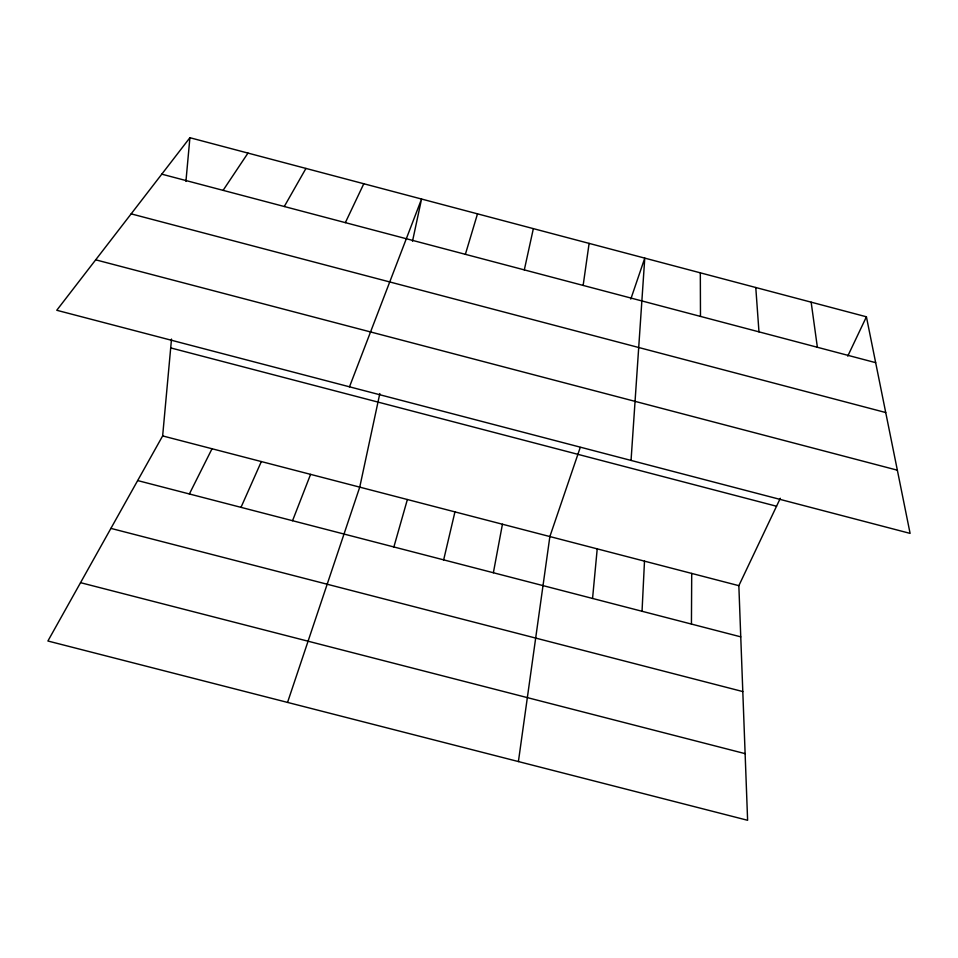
<?xml version="1.0" encoding="UTF-8"?>
<svg xmlns="http://www.w3.org/2000/svg" width="958" height="958" viewBox="0 0 958 958"><rect width="100%" height="100%" fill="white"/><g stroke="black" fill="none" stroke-linecap="round" stroke-linejoin="round"><path stroke-width="1.44" d="M691.437 624.065L691.712 573.423M642.04 611.264L644.495 561.16M631.047 460.427L644.77 258.121L630.795 299.1M780.315 498.28L738.846 585.673L747.611 820.288L47.9 641.01L162.644 435.914L171.506 339.072M185.924 181.397L189.912 137.713L866.415 316.799L910.1 533.39L56.761 310.272L189.912 137.713M592.559 598.451L597.217 548.862M518.41 761.562L549.868 536.552L580.237 447.458M583.147 285.424L589.11 243.392M493.37 572.752L502.435 524.23M379.823 393.546L359.741 487.143L287.544 702.418M412.503 241.224L421.556 199.036L349.49 386.816M524.313 269.893L533.355 228.627M443.662 559.867L454.942 511.883M393.87 546.97L407.378 499.525M465.372 254.325L477.503 213.85M292.549 520.709L310.584 474.366M240.997 507.357L261.342 461.564M345.359 222.639L363.8 183.744M847.746 356.136L866.415 316.799M189.373 493.969L212.029 448.751M284.286 206.509L305.949 168.428M223.094 190.355L247.978 153.076M80.544 582.668L745.12 753.647M137.653 480.569L740.762 636.854M110.912 528.385L742.809 691.568M162.644 435.914L738.846 585.673M95.692 259.822L897.347 470.186M170.692 347.91L776.543 506.243M161.782 174.164L875.66 362.663M131.15 213.862L885.719 412.539M811.151 302.177L817.378 347.275M755.778 287.52L758.975 331.851M700.322 272.838L700.478 316.403"/></g></svg>
